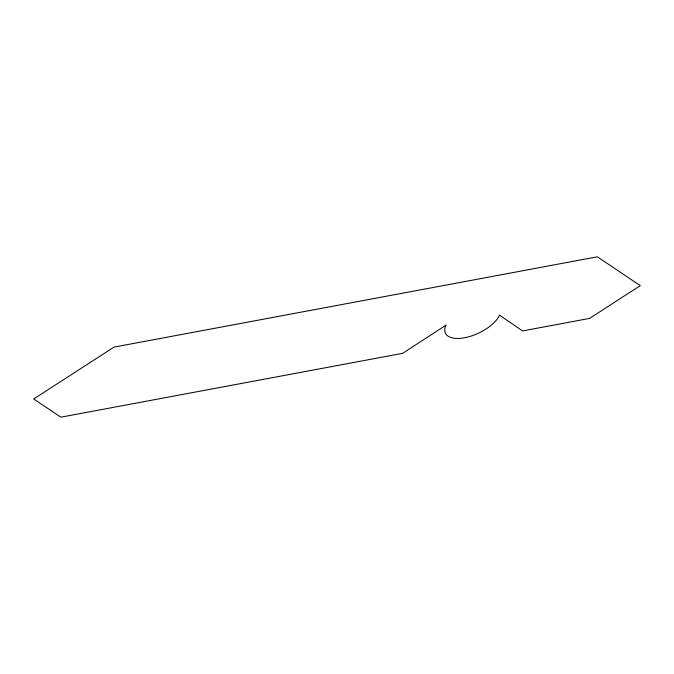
<?xml version="1.0" encoding="UTF-8"?>
<svg xmlns="http://www.w3.org/2000/svg" width="674" height="674" viewBox="0 0 674 674"><rect width="100%" height="100%" fill="white"/><g stroke="black" fill="none" stroke-linecap="round" stroke-linejoin="round"><path stroke-width="1.01" d="M445.944 325.188L402.648 353.328L60.845 417.189L33.7 398.974L113.948 347.127L597.332 256.811L640.3 285.641L589.598 318.398L522.577 330.917L499.56 315.171A30.263 14.205 -25.4 0 1 464.647 337.733A30.263 14.205 -25.4 0 1 445.944 325.188"/></g></svg>
